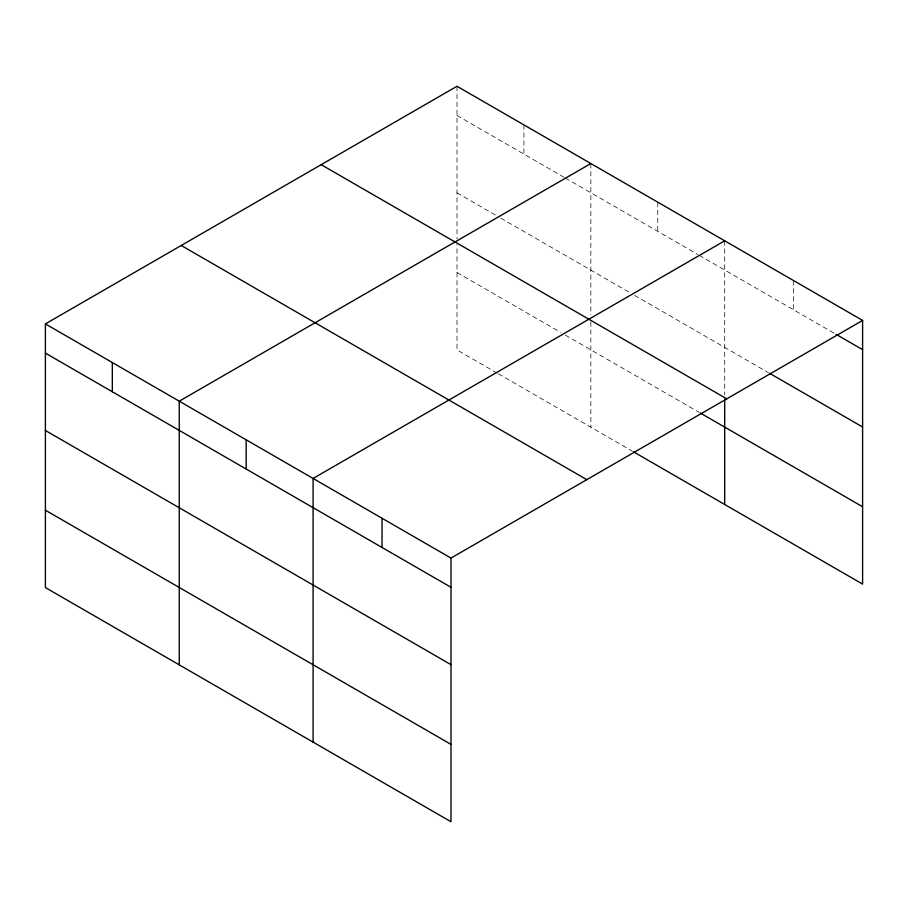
<?xml version="1.0" encoding="UTF-8"?>
<svg xmlns="http://www.w3.org/2000/svg" width="908" height="908" viewBox="0 0 908 908"><rect width="100%" height="100%" fill="white"/><g stroke="black" fill="none" stroke-linecap="round" stroke-linejoin="round"><path stroke-width="0.68" stroke-dasharray="4.54 3.41" d="M457.008 115.475L564.084 177.298M565.298 178.002L697.934 254.569M699.149 255.273L834.781 333.576M457.008 192.848L495.95 215.332M500.807 218.136L629.789 292.603M634.658 295.418L768.247 372.541M457.008 272.559L560.44 332.271M565.298 335.086L699.149 412.357M497.164 373.12L457.008 349.932L457.008 244.593M498.379 373.812L632.229 451.094M793.649 280.617L793.649 309.832M724.697 240.813L724.697 394.946M657.778 202.178L657.778 231.392M590.858 163.531L590.858 314.872M590.858 321.863L590.858 427.203M523.927 124.895L523.927 154.122M457.008 86.26L457.008 238.997"/><path stroke-width="1.36" d="M862.6 320.422L457.008 86.26L45.4 323.906L45.4 587.578L450.992 821.74L450.992 558.068L862.6 320.422L862.6 584.094L633.444 451.798M590.858 163.531L179.251 401.177L179.251 664.849M724.697 240.813L313.09 478.448L313.09 742.12M835.984 334.28L862.6 349.648M769.462 373.233L862.6 427.01M321.182 164.677L726.775 398.85M700.363 413.061L862.6 506.732M181.225 245.478L586.818 479.651M45.4 323.906L450.992 558.068M45.4 353.121L450.992 587.283M45.4 430.494L450.992 664.656M45.4 510.205L450.992 744.367M724.697 399.145L724.697 504.485M382.041 518.264L382.041 547.479M246.17 439.812L246.17 469.027M112.32 362.542L112.32 391.757"/></g></svg>
